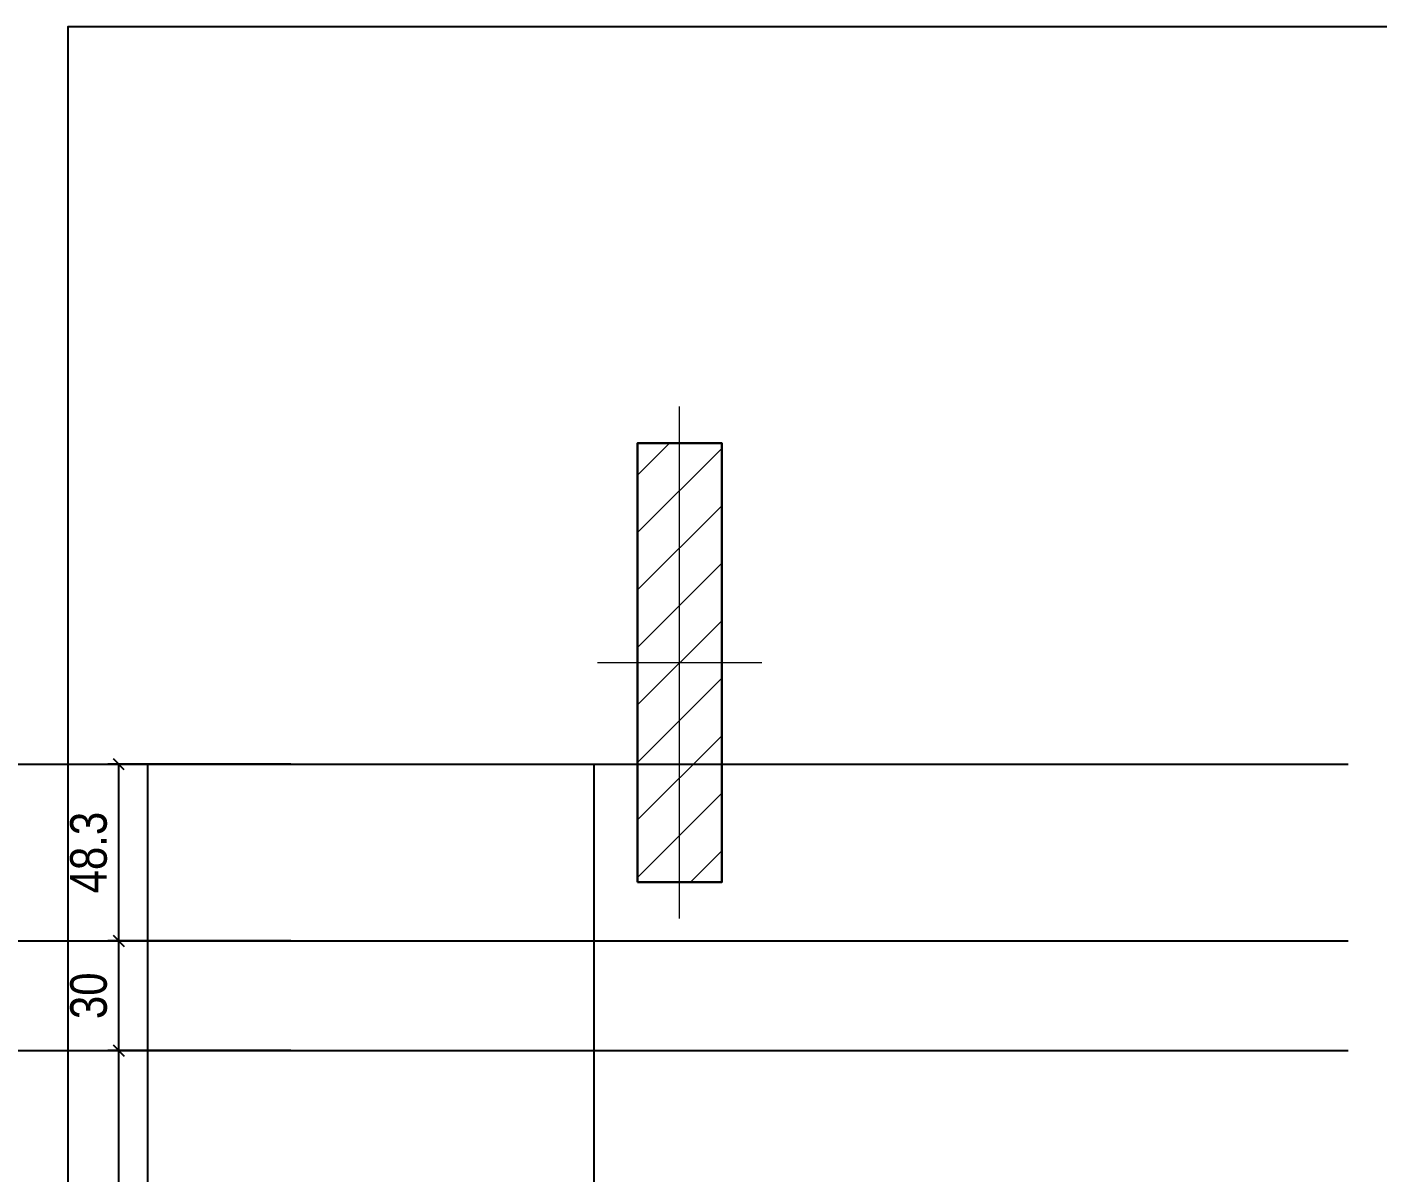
# Model space of a CAD drawing. Extents: x -40810 to 33675, y -2018 to 21213.
# Drawn here: x -18740.5 to -18371.5, y 9060.8 to 9373.8 of the extents above; entities that cross this region are included whole.
import ezdxf

# ---------------------------------------------------------------- set-up
doc = ezdxf.new("R2010")
doc.units = 0
doc.layers.get('0').update_dxf_attribs({"color": 1, "lineweight": 9})
for name, color, linetype in [('1', 5, 'Continuous'), ('3', 2, 'Continuous'), ('COTA', 241, 'Continuous'), ('Nível', 160, 'Continuous')]:
    doc.layers.add(name, color=color, linetype=linetype)
doc.layers.add('CONCRETO', color=251, linetype='Continuous', lineweight=25)
doc.layers.add('PILAR_EIXOS', color=1, linetype='Continuous', lineweight=0)
doc.styles.add('COTA TECNICA', font='techl___.ttf', dxfattribs={"height": 10})
doc.dimstyles.new('PAINEL-NOVA', dxfattribs={"dimtxt": 10, "dimasz": 3, "dimexe": 3, "dimexo": 3, "dimgap": 3, "dimtad": 1, "dimdec": 1, "dimzin": 12, "dimdsep": 46, "dimtxsty": 'COTA TECNICA', "dimblk1": 'OBLIQUE', "dimblk2": 'OBLIQUE', "dimsah": 1, "dimcen": 0.9, "dimclrd": 4, "dimclre": 4, "dimclrt": 240, "dimadec": 1, "dimazin": 3, "dimtfac": 1, "dimtdec": 1, "dimtix": 1, "dimtmove": 0, "dimatfit": 3, "dimfxl": 1, "dimtolj": 1, "dimtzin": 12, "dimarcsym": 0})

# ---------------------------------------------------------------- blocks, each defined once
blk = doc.blocks.new('Eixos do pilar')
at = {"layer": 'PILAR_EIXOS'}
for p, q in [((0, -0.5), (0, 0.5)), ((-0.5, 0), (0.5, 0))]:
    blk.add_line(p, q, dxfattribs=at)
blk = doc.blocks.new('_Oblique')
at = {"color": 0, "linetype": 'ByBlock', "lineweight": -2}
blk.add_line((-0.5, -0.5), (0.5, 0.5), dxfattribs=at)
blk = doc.blocks.new('*D3311')
at = {"layer": 'COTA', "color": 4, "linetype": 'Continuous', "lineweight": -2, "ltscale": 30, "transparency": 16777216}
for p, q in [((-18668.37, 9093.95), (-18718.37, 9093.95)), ((-18715.37, 8971.95), (-18715.37, 9093.95)), ((-18668.37, 8971.95), (-18718.37, 8971.95))]:
    blk.add_line(p, q, dxfattribs=at)
at = {"layer": 'Defpoints', "color": 0, "linetype": 'Continuous', "ltscale": 30, "transparency": 16777216}
for p in [(-18715.37, 9093.95), (-18665.37, 9093.95), (-18665.37, 8971.95)]:
    blk.add_point(p, dxfattribs=at)
at = {"layer": 'COTA', "color": 4, "linetype": 'Continuous', "lineweight": -2, "ltscale": 30, "transparency": 16777216, "xscale": 3, "yscale": 3, "zscale": 3}
for p, rotation in [((-18715.37, 9093.95), 90), ((-18715.37, 8971.95), 270)]:
    blk.add_blockref('_Oblique', p, dxfattribs=dict(at, rotation=rotation))
at = {"layer": 'COTA', "color": 240, "linetype": 'Continuous', "ltscale": 30, "transparency": 16777216, "insert": (-18723.43, 9032.95), "char_height": 10, "attachment_point": 5, "rotation": 90, "style": 'COTA TECNICA'}
blk.add_mtext('\\A1;122', dxfattribs=at)
blk = doc.blocks.new('*D3312')
at = {"layer": 'COTA', "color": 4, "linetype": 'Continuous', "lineweight": -2, "ltscale": 30, "transparency": 16777216}
for p, q in [((-18668.37, 9123.95), (-18718.37, 9123.95)), ((-18715.37, 9093.95), (-18715.37, 9123.95)), ((-18668.37, 9093.95), (-18718.37, 9093.95))]:
    blk.add_line(p, q, dxfattribs=at)
at = {"layer": 'Defpoints', "color": 0, "linetype": 'Continuous', "ltscale": 30, "transparency": 16777216}
for p in [(-18715.37, 9123.95), (-18665.37, 9123.95), (-18665.37, 9093.95)]:
    blk.add_point(p, dxfattribs=at)
at = {"layer": 'COTA', "color": 4, "linetype": 'Continuous', "lineweight": -2, "ltscale": 30, "transparency": 16777216, "xscale": 3, "yscale": 3, "zscale": 3}
for p, rotation in [((-18715.37, 9123.95), 90), ((-18715.37, 9093.95), 270)]:
    blk.add_blockref('_Oblique', p, dxfattribs=dict(at, rotation=rotation))
at = {"layer": 'COTA', "color": 240, "linetype": 'Continuous', "ltscale": 30, "transparency": 16777216, "insert": (-18723.59, 9108.95), "char_height": 10, "attachment_point": 5, "rotation": 90, "style": 'COTA TECNICA'}
blk.add_mtext('\\A1;30', dxfattribs=at)
blk = doc.blocks.new('*D3313')
at = {"layer": 'COTA', "color": 4, "linetype": 'Continuous', "lineweight": -2, "ltscale": 30, "transparency": 16777216}
for p, q in [((-18668.37, 9172.25), (-18718.37, 9172.25)), ((-18715.37, 9123.95), (-18715.37, 9172.25)), ((-18668.37, 9123.95), (-18718.37, 9123.95))]:
    blk.add_line(p, q, dxfattribs=at)
at = {"layer": 'Defpoints', "color": 0, "linetype": 'Continuous', "ltscale": 30, "transparency": 16777216}
for p in [(-18715.37, 9172.25), (-18665.37, 9172.25), (-18665.37, 9123.95)]:
    blk.add_point(p, dxfattribs=at)
at = {"layer": 'COTA', "color": 4, "linetype": 'Continuous', "lineweight": -2, "ltscale": 30, "transparency": 16777216, "xscale": 3, "yscale": 3, "zscale": 3}
for p, rotation in [((-18715.37, 9172.25), 90), ((-18715.37, 9123.95), 270)]:
    blk.add_blockref('_Oblique', p, dxfattribs=dict(at, rotation=rotation))
at = {"layer": 'COTA', "color": 240, "linetype": 'Continuous', "ltscale": 30, "transparency": 16777216, "insert": (-18723.61, 9148.1), "char_height": 10, "attachment_point": 5, "rotation": 90, "style": 'COTA TECNICA'}
blk.add_mtext('\\A1;48.3', dxfattribs=at)
blk = doc.blocks.new('*D3338')
at = {"layer": 'COTA', "color": 4, "linetype": 'Continuous', "lineweight": -2, "ltscale": 30, "transparency": 16777216}
for p, q in [((-18668.37, 9093.95), (-18718.37, 9093.95)), ((-18715.37, 8971.95), (-18715.37, 9093.95)), ((-18668.37, 8971.95), (-18718.37, 8971.95))]:
    blk.add_line(p, q, dxfattribs=at)
at = {"layer": 'Defpoints', "color": 0, "linetype": 'Continuous', "ltscale": 30, "transparency": 16777216}
for p in [(-18715.37, 9093.95), (-18665.37, 9093.95), (-18665.37, 8971.95)]:
    blk.add_point(p, dxfattribs=at)
at = {"layer": 'COTA', "color": 4, "linetype": 'Continuous', "lineweight": -2, "ltscale": 30, "transparency": 16777216, "xscale": 3, "yscale": 3, "zscale": 3}
for p, rotation in [((-18715.37, 9093.95), 90), ((-18715.37, 8971.95), 270)]:
    blk.add_blockref('_Oblique', p, dxfattribs=dict(at, rotation=rotation))
at = {"layer": 'COTA', "color": 240, "linetype": 'Continuous', "ltscale": 30, "transparency": 16777216, "insert": (-18723.43, 9032.95), "char_height": 10, "attachment_point": 5, "rotation": 90, "style": 'COTA TECNICA'}
blk.add_mtext('\\A1;122', dxfattribs=at)
blk = doc.blocks.new('*D3339')
at = {"layer": 'COTA', "color": 4, "linetype": 'Continuous', "lineweight": -2, "ltscale": 30, "transparency": 16777216}
for p, q in [((-18668.37, 9123.95), (-18718.37, 9123.95)), ((-18715.37, 9093.95), (-18715.37, 9123.95)), ((-18668.37, 9093.95), (-18718.37, 9093.95))]:
    blk.add_line(p, q, dxfattribs=at)
at = {"layer": 'Defpoints', "color": 0, "linetype": 'Continuous', "ltscale": 30, "transparency": 16777216}
for p in [(-18715.37, 9123.95), (-18665.37, 9123.95), (-18665.37, 9093.95)]:
    blk.add_point(p, dxfattribs=at)
at = {"layer": 'COTA', "color": 4, "linetype": 'Continuous', "lineweight": -2, "ltscale": 30, "transparency": 16777216, "xscale": 3, "yscale": 3, "zscale": 3}
for p, rotation in [((-18715.37, 9123.95), 90), ((-18715.37, 9093.95), 270)]:
    blk.add_blockref('_Oblique', p, dxfattribs=dict(at, rotation=rotation))
at = {"layer": 'COTA', "color": 240, "linetype": 'Continuous', "ltscale": 30, "transparency": 16777216, "insert": (-18723.59, 9108.95), "char_height": 10, "attachment_point": 5, "rotation": 90, "style": 'COTA TECNICA'}
blk.add_mtext('\\A1;30', dxfattribs=at)
blk = doc.blocks.new('*D3340')
at = {"layer": 'COTA', "color": 4, "linetype": 'Continuous', "lineweight": -2, "ltscale": 30, "transparency": 16777216}
for p, q in [((-18668.37, 9172.25), (-18718.37, 9172.25)), ((-18715.37, 9123.95), (-18715.37, 9172.25)), ((-18668.37, 9123.95), (-18718.37, 9123.95))]:
    blk.add_line(p, q, dxfattribs=at)
at = {"layer": 'Defpoints', "color": 0, "linetype": 'Continuous', "ltscale": 30, "transparency": 16777216}
for p in [(-18715.37, 9172.25), (-18665.37, 9172.25), (-18665.37, 9123.95)]:
    blk.add_point(p, dxfattribs=at)
at = {"layer": 'COTA', "color": 4, "linetype": 'Continuous', "lineweight": -2, "ltscale": 30, "transparency": 16777216, "xscale": 3, "yscale": 3, "zscale": 3}
for p, rotation in [((-18715.37, 9172.25), 90), ((-18715.37, 9123.95), 270)]:
    blk.add_blockref('_Oblique', p, dxfattribs=dict(at, rotation=rotation))
at = {"layer": 'COTA', "color": 240, "linetype": 'Continuous', "ltscale": 30, "transparency": 16777216, "insert": (-18723.61, 9148.1), "char_height": 10, "attachment_point": 5, "rotation": 90, "style": 'COTA TECNICA'}
blk.add_mtext('\\A1;48.3', dxfattribs=at)
blk = doc.blocks.new('*D3365')
at = {"layer": 'COTA', "color": 4, "linetype": 'Continuous', "lineweight": -2, "ltscale": 30, "transparency": 16777216}
for p, q in [((-18668.37, 9093.95), (-18718.37, 9093.95)), ((-18715.37, 8971.95), (-18715.37, 9093.95)), ((-18668.37, 8971.95), (-18718.37, 8971.95))]:
    blk.add_line(p, q, dxfattribs=at)
at = {"layer": 'Defpoints', "color": 0, "linetype": 'Continuous', "ltscale": 30, "transparency": 16777216}
for p in [(-18715.37, 9093.95), (-18665.37, 9093.95), (-18665.37, 8971.95)]:
    blk.add_point(p, dxfattribs=at)
at = {"layer": 'COTA', "color": 4, "linetype": 'Continuous', "lineweight": -2, "ltscale": 30, "transparency": 16777216, "xscale": 3, "yscale": 3, "zscale": 3}
for p, rotation in [((-18715.37, 9093.95), 90), ((-18715.37, 8971.95), 270)]:
    blk.add_blockref('_Oblique', p, dxfattribs=dict(at, rotation=rotation))
at = {"layer": 'COTA', "color": 240, "linetype": 'Continuous', "ltscale": 30, "transparency": 16777216, "insert": (-18723.43, 9032.95), "char_height": 10, "attachment_point": 5, "rotation": 90, "style": 'COTA TECNICA'}
blk.add_mtext('\\A1;122', dxfattribs=at)
blk = doc.blocks.new('*D3366')
at = {"layer": 'COTA', "color": 4, "linetype": 'Continuous', "lineweight": -2, "ltscale": 30, "transparency": 16777216}
for p, q in [((-18668.37, 9123.95), (-18718.37, 9123.95)), ((-18715.37, 9093.95), (-18715.37, 9123.95)), ((-18668.37, 9093.95), (-18718.37, 9093.95))]:
    blk.add_line(p, q, dxfattribs=at)
at = {"layer": 'Defpoints', "color": 0, "linetype": 'Continuous', "ltscale": 30, "transparency": 16777216}
for p in [(-18715.37, 9123.95), (-18665.37, 9123.95), (-18665.37, 9093.95)]:
    blk.add_point(p, dxfattribs=at)
at = {"layer": 'COTA', "color": 4, "linetype": 'Continuous', "lineweight": -2, "ltscale": 30, "transparency": 16777216, "xscale": 3, "yscale": 3, "zscale": 3}
for p, rotation in [((-18715.37, 9123.95), 90), ((-18715.37, 9093.95), 270)]:
    blk.add_blockref('_Oblique', p, dxfattribs=dict(at, rotation=rotation))
at = {"layer": 'COTA', "color": 240, "linetype": 'Continuous', "ltscale": 30, "transparency": 16777216, "insert": (-18723.59, 9108.95), "char_height": 10, "attachment_point": 5, "rotation": 90, "style": 'COTA TECNICA'}
blk.add_mtext('\\A1;30', dxfattribs=at)
blk = doc.blocks.new('*D3367')
at = {"layer": 'COTA', "color": 4, "linetype": 'Continuous', "lineweight": -2, "ltscale": 30, "transparency": 16777216}
for p, q in [((-18668.37, 9172.25), (-18718.37, 9172.25)), ((-18715.37, 9123.95), (-18715.37, 9172.25)), ((-18668.37, 9123.95), (-18718.37, 9123.95))]:
    blk.add_line(p, q, dxfattribs=at)
at = {"layer": 'Defpoints', "color": 0, "linetype": 'Continuous', "ltscale": 30, "transparency": 16777216}
for p in [(-18715.37, 9172.25), (-18665.37, 9172.25), (-18665.37, 9123.95)]:
    blk.add_point(p, dxfattribs=at)
at = {"layer": 'COTA', "color": 4, "linetype": 'Continuous', "lineweight": -2, "ltscale": 30, "transparency": 16777216, "xscale": 3, "yscale": 3, "zscale": 3}
for p, rotation in [((-18715.37, 9172.25), 90), ((-18715.37, 9123.95), 270)]:
    blk.add_blockref('_Oblique', p, dxfattribs=dict(at, rotation=rotation))
at = {"layer": 'COTA', "color": 240, "linetype": 'Continuous', "ltscale": 30, "transparency": 16777216, "insert": (-18723.61, 9148.1), "char_height": 10, "attachment_point": 5, "rotation": 90, "style": 'COTA TECNICA'}
blk.add_mtext('\\A1;48.3', dxfattribs=at)
blk = doc.blocks.new('*D3392')
at = {"layer": 'COTA', "color": 4, "linetype": 'Continuous', "lineweight": -2, "ltscale": 30, "transparency": 16777216}
for p, q in [((-18668.37, 9093.95), (-18718.37, 9093.95)), ((-18715.37, 8971.95), (-18715.37, 9093.95)), ((-18668.37, 8971.95), (-18718.37, 8971.95))]:
    blk.add_line(p, q, dxfattribs=at)
at = {"layer": 'Defpoints', "color": 0, "linetype": 'Continuous', "ltscale": 30, "transparency": 16777216}
for p in [(-18715.37, 9093.95), (-18665.37, 9093.95), (-18665.37, 8971.95)]:
    blk.add_point(p, dxfattribs=at)
at = {"layer": 'COTA', "color": 4, "linetype": 'Continuous', "lineweight": -2, "ltscale": 30, "transparency": 16777216, "xscale": 3, "yscale": 3, "zscale": 3}
for p, rotation in [((-18715.37, 9093.95), 90), ((-18715.37, 8971.95), 270)]:
    blk.add_blockref('_Oblique', p, dxfattribs=dict(at, rotation=rotation))
at = {"layer": 'COTA', "color": 240, "linetype": 'Continuous', "ltscale": 30, "transparency": 16777216, "insert": (-18723.43, 9032.95), "char_height": 10, "attachment_point": 5, "rotation": 90, "style": 'COTA TECNICA'}
blk.add_mtext('\\A1;122', dxfattribs=at)
blk = doc.blocks.new('*D3393')
at = {"layer": 'COTA', "color": 4, "linetype": 'Continuous', "lineweight": -2, "ltscale": 30, "transparency": 16777216}
for p, q in [((-18668.37, 9123.95), (-18718.37, 9123.95)), ((-18715.37, 9093.95), (-18715.37, 9123.95)), ((-18668.37, 9093.95), (-18718.37, 9093.95))]:
    blk.add_line(p, q, dxfattribs=at)
at = {"layer": 'Defpoints', "color": 0, "linetype": 'Continuous', "ltscale": 30, "transparency": 16777216}
for p in [(-18715.37, 9123.95), (-18665.37, 9123.95), (-18665.37, 9093.95)]:
    blk.add_point(p, dxfattribs=at)
at = {"layer": 'COTA', "color": 4, "linetype": 'Continuous', "lineweight": -2, "ltscale": 30, "transparency": 16777216, "xscale": 3, "yscale": 3, "zscale": 3}
for p, rotation in [((-18715.37, 9123.95), 90), ((-18715.37, 9093.95), 270)]:
    blk.add_blockref('_Oblique', p, dxfattribs=dict(at, rotation=rotation))
at = {"layer": 'COTA', "color": 240, "linetype": 'Continuous', "ltscale": 30, "transparency": 16777216, "insert": (-18723.59, 9108.95), "char_height": 10, "attachment_point": 5, "rotation": 90, "style": 'COTA TECNICA'}
blk.add_mtext('\\A1;30', dxfattribs=at)
blk = doc.blocks.new('*D3394')
at = {"layer": 'COTA', "color": 4, "linetype": 'Continuous', "lineweight": -2, "ltscale": 30, "transparency": 16777216}
for p, q in [((-18668.37, 9172.25), (-18718.37, 9172.25)), ((-18715.37, 9123.95), (-18715.37, 9172.25)), ((-18668.37, 9123.95), (-18718.37, 9123.95))]:
    blk.add_line(p, q, dxfattribs=at)
at = {"layer": 'Defpoints', "color": 0, "linetype": 'Continuous', "ltscale": 30, "transparency": 16777216}
for p in [(-18715.37, 9172.25), (-18665.37, 9172.25), (-18665.37, 9123.95)]:
    blk.add_point(p, dxfattribs=at)
at = {"layer": 'COTA', "color": 4, "linetype": 'Continuous', "lineweight": -2, "ltscale": 30, "transparency": 16777216, "xscale": 3, "yscale": 3, "zscale": 3}
for p, rotation in [((-18715.37, 9172.25), 90), ((-18715.37, 9123.95), 270)]:
    blk.add_blockref('_Oblique', p, dxfattribs=dict(at, rotation=rotation))
at = {"layer": 'COTA', "color": 240, "linetype": 'Continuous', "ltscale": 30, "transparency": 16777216, "insert": (-18723.61, 9148.1), "char_height": 10, "attachment_point": 5, "rotation": 90, "style": 'COTA TECNICA'}
blk.add_mtext('\\A1;48.3', dxfattribs=at)
blk = doc.blocks.new('*D3419')
at = {"layer": 'COTA', "color": 4, "linetype": 'Continuous', "lineweight": -2, "ltscale": 30, "transparency": 16777216}
for p, q in [((-18668.37, 9093.95), (-18718.37, 9093.95)), ((-18715.37, 8971.95), (-18715.37, 9093.95)), ((-18668.37, 8971.95), (-18718.37, 8971.95))]:
    blk.add_line(p, q, dxfattribs=at)
at = {"layer": 'Defpoints', "color": 0, "linetype": 'Continuous', "ltscale": 30, "transparency": 16777216}
for p in [(-18715.37, 9093.95), (-18665.37, 9093.95), (-18665.37, 8971.95)]:
    blk.add_point(p, dxfattribs=at)
at = {"layer": 'COTA', "color": 4, "linetype": 'Continuous', "lineweight": -2, "ltscale": 30, "transparency": 16777216, "xscale": 3, "yscale": 3, "zscale": 3}
for p, rotation in [((-18715.37, 9093.95), 90), ((-18715.37, 8971.95), 270)]:
    blk.add_blockref('_Oblique', p, dxfattribs=dict(at, rotation=rotation))
at = {"layer": 'COTA', "color": 240, "linetype": 'Continuous', "ltscale": 30, "transparency": 16777216, "insert": (-18723.43, 9032.95), "char_height": 10, "attachment_point": 5, "rotation": 90, "style": 'COTA TECNICA'}
blk.add_mtext('\\A1;122', dxfattribs=at)
blk = doc.blocks.new('*D3420')
at = {"layer": 'COTA', "color": 4, "linetype": 'Continuous', "lineweight": -2, "ltscale": 30, "transparency": 16777216}
for p, q in [((-18668.37, 9123.95), (-18718.37, 9123.95)), ((-18715.37, 9093.95), (-18715.37, 9123.95)), ((-18668.37, 9093.95), (-18718.37, 9093.95))]:
    blk.add_line(p, q, dxfattribs=at)
at = {"layer": 'Defpoints', "color": 0, "linetype": 'Continuous', "ltscale": 30, "transparency": 16777216}
for p in [(-18715.37, 9123.95), (-18665.37, 9123.95), (-18665.37, 9093.95)]:
    blk.add_point(p, dxfattribs=at)
at = {"layer": 'COTA', "color": 4, "linetype": 'Continuous', "lineweight": -2, "ltscale": 30, "transparency": 16777216, "xscale": 3, "yscale": 3, "zscale": 3}
for p, rotation in [((-18715.37, 9123.95), 90), ((-18715.37, 9093.95), 270)]:
    blk.add_blockref('_Oblique', p, dxfattribs=dict(at, rotation=rotation))
at = {"layer": 'COTA', "color": 240, "linetype": 'Continuous', "ltscale": 30, "transparency": 16777216, "insert": (-18723.59, 9108.95), "char_height": 10, "attachment_point": 5, "rotation": 90, "style": 'COTA TECNICA'}
blk.add_mtext('\\A1;30', dxfattribs=at)
blk = doc.blocks.new('*D3421')
at = {"layer": 'COTA', "color": 4, "linetype": 'Continuous', "lineweight": -2, "ltscale": 30, "transparency": 16777216}
for p, q in [((-18668.37, 9172.25), (-18718.37, 9172.25)), ((-18715.37, 9123.95), (-18715.37, 9172.25)), ((-18668.37, 9123.95), (-18718.37, 9123.95))]:
    blk.add_line(p, q, dxfattribs=at)
at = {"layer": 'Defpoints', "color": 0, "linetype": 'Continuous', "ltscale": 30, "transparency": 16777216}
for p in [(-18715.37, 9172.25), (-18665.37, 9172.25), (-18665.37, 9123.95)]:
    blk.add_point(p, dxfattribs=at)
at = {"layer": 'COTA', "color": 4, "linetype": 'Continuous', "lineweight": -2, "ltscale": 30, "transparency": 16777216, "xscale": 3, "yscale": 3, "zscale": 3}
for p, rotation in [((-18715.37, 9172.25), 90), ((-18715.37, 9123.95), 270)]:
    blk.add_blockref('_Oblique', p, dxfattribs=dict(at, rotation=rotation))
at = {"layer": 'COTA', "color": 240, "linetype": 'Continuous', "ltscale": 30, "transparency": 16777216, "insert": (-18723.61, 9148.1), "char_height": 10, "attachment_point": 5, "rotation": 90, "style": 'COTA TECNICA'}
blk.add_mtext('\\A1;48.3', dxfattribs=at)
blk = doc.blocks.new('*D3446')
at = {"layer": 'COTA', "color": 4, "linetype": 'Continuous', "lineweight": -2, "ltscale": 30, "transparency": 16777216}
for p, q in [((-18668.37, 9093.95), (-18718.37, 9093.95)), ((-18715.37, 8971.95), (-18715.37, 9093.95)), ((-18668.37, 8971.95), (-18718.37, 8971.95))]:
    blk.add_line(p, q, dxfattribs=at)
at = {"layer": 'Defpoints', "color": 0, "linetype": 'Continuous', "ltscale": 30, "transparency": 16777216}
for p in [(-18715.37, 9093.95), (-18665.37, 9093.95), (-18665.37, 8971.95)]:
    blk.add_point(p, dxfattribs=at)
at = {"layer": 'COTA', "color": 4, "linetype": 'Continuous', "lineweight": -2, "ltscale": 30, "transparency": 16777216, "xscale": 3, "yscale": 3, "zscale": 3}
for p, rotation in [((-18715.37, 9093.95), 90), ((-18715.37, 8971.95), 270)]:
    blk.add_blockref('_Oblique', p, dxfattribs=dict(at, rotation=rotation))
at = {"layer": 'COTA', "color": 240, "linetype": 'Continuous', "ltscale": 30, "transparency": 16777216, "insert": (-18723.43, 9032.95), "char_height": 10, "attachment_point": 5, "rotation": 90, "style": 'COTA TECNICA'}
blk.add_mtext('\\A1;122', dxfattribs=at)
blk = doc.blocks.new('*D3447')
at = {"layer": 'COTA', "color": 4, "linetype": 'Continuous', "lineweight": -2, "ltscale": 30, "transparency": 16777216}
for p, q in [((-18668.37, 9123.95), (-18718.37, 9123.95)), ((-18715.37, 9093.95), (-18715.37, 9123.95)), ((-18668.37, 9093.95), (-18718.37, 9093.95))]:
    blk.add_line(p, q, dxfattribs=at)
at = {"layer": 'Defpoints', "color": 0, "linetype": 'Continuous', "ltscale": 30, "transparency": 16777216}
for p in [(-18715.37, 9123.95), (-18665.37, 9123.95), (-18665.37, 9093.95)]:
    blk.add_point(p, dxfattribs=at)
at = {"layer": 'COTA', "color": 4, "linetype": 'Continuous', "lineweight": -2, "ltscale": 30, "transparency": 16777216, "xscale": 3, "yscale": 3, "zscale": 3}
for p, rotation in [((-18715.37, 9123.95), 90), ((-18715.37, 9093.95), 270)]:
    blk.add_blockref('_Oblique', p, dxfattribs=dict(at, rotation=rotation))
at = {"layer": 'COTA', "color": 240, "linetype": 'Continuous', "ltscale": 30, "transparency": 16777216, "insert": (-18723.59, 9108.95), "char_height": 10, "attachment_point": 5, "rotation": 90, "style": 'COTA TECNICA'}
blk.add_mtext('\\A1;30', dxfattribs=at)
blk = doc.blocks.new('*D3448')
at = {"layer": 'COTA', "color": 4, "linetype": 'Continuous', "lineweight": -2, "ltscale": 30, "transparency": 16777216}
for p, q in [((-18668.37, 9172.25), (-18718.37, 9172.25)), ((-18715.37, 9123.95), (-18715.37, 9172.25)), ((-18668.37, 9123.95), (-18718.37, 9123.95))]:
    blk.add_line(p, q, dxfattribs=at)
at = {"layer": 'Defpoints', "color": 0, "linetype": 'Continuous', "ltscale": 30, "transparency": 16777216}
for p in [(-18715.37, 9172.25), (-18665.37, 9172.25), (-18665.37, 9123.95)]:
    blk.add_point(p, dxfattribs=at)
at = {"layer": 'COTA', "color": 4, "linetype": 'Continuous', "lineweight": -2, "ltscale": 30, "transparency": 16777216, "xscale": 3, "yscale": 3, "zscale": 3}
for p, rotation in [((-18715.37, 9172.25), 90), ((-18715.37, 9123.95), 270)]:
    blk.add_blockref('_Oblique', p, dxfattribs=dict(at, rotation=rotation))
at = {"layer": 'COTA', "color": 240, "linetype": 'Continuous', "ltscale": 30, "transparency": 16777216, "insert": (-18723.61, 9148.1), "char_height": 10, "attachment_point": 5, "rotation": 90, "style": 'COTA TECNICA'}
blk.add_mtext('\\A1;48.3', dxfattribs=at)
blk = doc.blocks.new('*D3473')
at = {"layer": 'COTA', "color": 4, "linetype": 'Continuous', "lineweight": -2, "ltscale": 30, "transparency": 16777216}
for p, q in [((-18668.37, 9093.95), (-18718.37, 9093.95)), ((-18715.37, 8971.95), (-18715.37, 9093.95)), ((-18668.37, 8971.95), (-18718.37, 8971.95))]:
    blk.add_line(p, q, dxfattribs=at)
at = {"layer": 'Defpoints', "color": 0, "linetype": 'Continuous', "ltscale": 30, "transparency": 16777216}
for p in [(-18715.37, 9093.95), (-18665.37, 9093.95), (-18665.37, 8971.95)]:
    blk.add_point(p, dxfattribs=at)
at = {"layer": 'COTA', "color": 4, "linetype": 'Continuous', "lineweight": -2, "ltscale": 30, "transparency": 16777216, "xscale": 3, "yscale": 3, "zscale": 3}
for p, rotation in [((-18715.37, 9093.95), 90), ((-18715.37, 8971.95), 270)]:
    blk.add_blockref('_Oblique', p, dxfattribs=dict(at, rotation=rotation))
at = {"layer": 'COTA', "color": 240, "linetype": 'Continuous', "ltscale": 30, "transparency": 16777216, "insert": (-18723.43, 9032.95), "char_height": 10, "attachment_point": 5, "rotation": 90, "style": 'COTA TECNICA'}
blk.add_mtext('\\A1;122', dxfattribs=at)
blk = doc.blocks.new('*D3474')
at = {"layer": 'COTA', "color": 4, "linetype": 'Continuous', "lineweight": -2, "ltscale": 30, "transparency": 16777216}
for p, q in [((-18668.37, 9123.95), (-18718.37, 9123.95)), ((-18715.37, 9093.95), (-18715.37, 9123.95)), ((-18668.37, 9093.95), (-18718.37, 9093.95))]:
    blk.add_line(p, q, dxfattribs=at)
at = {"layer": 'Defpoints', "color": 0, "linetype": 'Continuous', "ltscale": 30, "transparency": 16777216}
for p in [(-18715.37, 9123.95), (-18665.37, 9123.95), (-18665.37, 9093.95)]:
    blk.add_point(p, dxfattribs=at)
at = {"layer": 'COTA', "color": 4, "linetype": 'Continuous', "lineweight": -2, "ltscale": 30, "transparency": 16777216, "xscale": 3, "yscale": 3, "zscale": 3}
for p, rotation in [((-18715.37, 9123.95), 90), ((-18715.37, 9093.95), 270)]:
    blk.add_blockref('_Oblique', p, dxfattribs=dict(at, rotation=rotation))
at = {"layer": 'COTA', "color": 240, "linetype": 'Continuous', "ltscale": 30, "transparency": 16777216, "insert": (-18723.59, 9108.95), "char_height": 10, "attachment_point": 5, "rotation": 90, "style": 'COTA TECNICA'}
blk.add_mtext('\\A1;30', dxfattribs=at)
blk = doc.blocks.new('*D3475')
at = {"layer": 'COTA', "color": 4, "linetype": 'Continuous', "lineweight": -2, "ltscale": 30, "transparency": 16777216}
for p, q in [((-18668.37, 9172.25), (-18718.37, 9172.25)), ((-18715.37, 9123.95), (-18715.37, 9172.25)), ((-18668.37, 9123.95), (-18718.37, 9123.95))]:
    blk.add_line(p, q, dxfattribs=at)
at = {"layer": 'Defpoints', "color": 0, "linetype": 'Continuous', "ltscale": 30, "transparency": 16777216}
for p in [(-18715.37, 9172.25), (-18665.37, 9172.25), (-18665.37, 9123.95)]:
    blk.add_point(p, dxfattribs=at)
at = {"layer": 'COTA', "color": 4, "linetype": 'Continuous', "lineweight": -2, "ltscale": 30, "transparency": 16777216, "xscale": 3, "yscale": 3, "zscale": 3}
for p, rotation in [((-18715.37, 9172.25), 90), ((-18715.37, 9123.95), 270)]:
    blk.add_blockref('_Oblique', p, dxfattribs=dict(at, rotation=rotation))
at = {"layer": 'COTA', "color": 240, "linetype": 'Continuous', "ltscale": 30, "transparency": 16777216, "insert": (-18723.61, 9148.1), "char_height": 10, "attachment_point": 5, "rotation": 90, "style": 'COTA TECNICA'}
blk.add_mtext('\\A1;48.3', dxfattribs=at)
blk = doc.blocks.new('*D3500')
at = {"layer": 'COTA', "color": 4, "linetype": 'Continuous', "lineweight": -2, "ltscale": 30, "transparency": 16777216}
for p, q in [((-18668.37, 9093.95), (-18718.37, 9093.95)), ((-18715.37, 8971.95), (-18715.37, 9093.95)), ((-18668.37, 8971.95), (-18718.37, 8971.95))]:
    blk.add_line(p, q, dxfattribs=at)
at = {"layer": 'Defpoints', "color": 0, "linetype": 'Continuous', "ltscale": 30, "transparency": 16777216}
for p in [(-18715.37, 9093.95), (-18665.37, 9093.95), (-18665.37, 8971.95)]:
    blk.add_point(p, dxfattribs=at)
at = {"layer": 'COTA', "color": 4, "linetype": 'Continuous', "lineweight": -2, "ltscale": 30, "transparency": 16777216, "xscale": 3, "yscale": 3, "zscale": 3}
for p, rotation in [((-18715.37, 9093.95), 90), ((-18715.37, 8971.95), 270)]:
    blk.add_blockref('_Oblique', p, dxfattribs=dict(at, rotation=rotation))
at = {"layer": 'COTA', "color": 240, "linetype": 'Continuous', "ltscale": 30, "transparency": 16777216, "insert": (-18723.43, 9032.95), "char_height": 10, "attachment_point": 5, "rotation": 90, "style": 'COTA TECNICA'}
blk.add_mtext('\\A1;122', dxfattribs=at)
blk = doc.blocks.new('*D3501')
at = {"layer": 'COTA', "color": 4, "linetype": 'Continuous', "lineweight": -2, "ltscale": 30, "transparency": 16777216}
for p, q in [((-18668.37, 9123.95), (-18718.37, 9123.95)), ((-18715.37, 9093.95), (-18715.37, 9123.95)), ((-18668.37, 9093.95), (-18718.37, 9093.95))]:
    blk.add_line(p, q, dxfattribs=at)
at = {"layer": 'Defpoints', "color": 0, "linetype": 'Continuous', "ltscale": 30, "transparency": 16777216}
for p in [(-18715.37, 9123.95), (-18665.37, 9123.95), (-18665.37, 9093.95)]:
    blk.add_point(p, dxfattribs=at)
at = {"layer": 'COTA', "color": 4, "linetype": 'Continuous', "lineweight": -2, "ltscale": 30, "transparency": 16777216, "xscale": 3, "yscale": 3, "zscale": 3}
for p, rotation in [((-18715.37, 9123.95), 90), ((-18715.37, 9093.95), 270)]:
    blk.add_blockref('_Oblique', p, dxfattribs=dict(at, rotation=rotation))
at = {"layer": 'COTA', "color": 240, "linetype": 'Continuous', "ltscale": 30, "transparency": 16777216, "insert": (-18723.59, 9108.95), "char_height": 10, "attachment_point": 5, "rotation": 90, "style": 'COTA TECNICA'}
blk.add_mtext('\\A1;30', dxfattribs=at)
blk = doc.blocks.new('*D3502')
at = {"layer": 'COTA', "color": 4, "linetype": 'Continuous', "lineweight": -2, "ltscale": 30, "transparency": 16777216}
for p, q in [((-18668.37, 9172.25), (-18718.37, 9172.25)), ((-18715.37, 9123.95), (-18715.37, 9172.25)), ((-18668.37, 9123.95), (-18718.37, 9123.95))]:
    blk.add_line(p, q, dxfattribs=at)
at = {"layer": 'Defpoints', "color": 0, "linetype": 'Continuous', "ltscale": 30, "transparency": 16777216}
for p in [(-18715.37, 9172.25), (-18665.37, 9172.25), (-18665.37, 9123.95)]:
    blk.add_point(p, dxfattribs=at)
at = {"layer": 'COTA', "color": 4, "linetype": 'Continuous', "lineweight": -2, "ltscale": 30, "transparency": 16777216, "xscale": 3, "yscale": 3, "zscale": 3}
for p, rotation in [((-18715.37, 9172.25), 90), ((-18715.37, 9123.95), 270)]:
    blk.add_blockref('_Oblique', p, dxfattribs=dict(at, rotation=rotation))
at = {"layer": 'COTA', "color": 240, "linetype": 'Continuous', "ltscale": 30, "transparency": 16777216, "insert": (-18723.61, 9148.1), "char_height": 10, "attachment_point": 5, "rotation": 90, "style": 'COTA TECNICA'}
blk.add_mtext('\\A1;48.3', dxfattribs=at)

msp = doc.modelspace()

# ---------------------------------------------------------------- hatches: boundary and pattern name
at = {"linetype": 'ByBlock'}
h = msp.add_hatch(dxfattribs=at)
h.set_pattern_fill('ANSI31', color=4, scale=3.5)
h.set_pattern_definition([(45, (33903.912, 13435.237), (-7.857724, 7.857724), [])])
h.paths.add_polyline_path([(-18573.575, 9140.05), (-18550.575, 9140.05), (-18550.575, 9260.05), (-18573.575, 9260.05)])

# ---------------------------------------------------------------- linework, layer by layer
at = {"linetype": 'Continuous', "ltscale": 30}
for points in [[(-18157.175, 9373.8), (-18729.325, 9373.8), (-18729.325, 8961.55), (-18157.175, 8961.55)], [(-18550.575, 9140.05), (-18573.575, 9140.05), (-18573.575, 9260.05), (-18550.575, 9260.05)]]:
    msp.add_lwpolyline(points, close=True, dxfattribs=at)
at = {"layer": '1'}
msp.add_lwpolyline([(-18729.325, 8961.55), (-18157.175, 8961.55), (-18157.175, 9373.8), (-18729.325, 9373.8), (-18729.325, 8961.55)], dxfattribs=at)
at = {"layer": '3'}
msp.add_lwpolyline([(-18573.575, 9140.05), (-18550.575, 9140.05), (-18550.575, 9260.05), (-18573.575, 9260.05), (-18573.575, 9140.05)], dxfattribs=at)
at = {"layer": 'CONCRETO', "linetype": 'Continuous', "ltscale": 30}
for points in [[(-18951.471, 9172.255), (-18379.371, 9172.255)], [(-18951.471, 9172.255), (-18379.371, 9172.255)], [(-18951.471, 9172.255), (-18379.371, 9172.255)], [(-18951.471, 9172.255), (-18379.371, 9172.255)], [(-18951.471, 9172.255), (-18379.371, 9172.255)], [(-18951.471, 9172.255), (-18379.371, 9172.255)], [(-18951.471, 9172.255), (-18379.371, 9172.255)], [(-18951.471, 9172.255), (-18379.371, 9172.255)], [(-18707.471, 8759.955), (-18707.471, 9172.255)], [(-18707.471, 8759.955), (-18707.471, 9172.255)], [(-18707.471, 8759.955), (-18707.471, 9172.255)], [(-18707.471, 8759.955), (-18707.471, 9172.255)], [(-18707.471, 8759.955), (-18707.471, 9172.255)], [(-18707.471, 8759.955), (-18707.471, 9172.255)], [(-18707.471, 8759.955), (-18707.471, 9172.255)], [(-18707.471, 8759.955), (-18707.471, 9172.255)], [(-18585.471, 8759.955), (-18585.471, 9172.255)], [(-18585.471, 8759.955), (-18585.471, 9172.255)], [(-18585.471, 8759.955), (-18585.471, 9172.255)], [(-18585.471, 8759.955), (-18585.471, 9172.255)], [(-18585.471, 8759.955), (-18585.471, 9172.255)], [(-18585.471, 8759.955), (-18585.471, 9172.255)], [(-18585.471, 8759.955), (-18585.471, 9172.255)], [(-18585.471, 8759.955), (-18585.471, 9172.255)], [(-18951.471, 9123.955), (-18379.371, 9123.955)], [(-18951.471, 9123.955), (-18379.371, 9123.955)], [(-18951.471, 9123.955), (-18379.371, 9123.955)], [(-18951.471, 9123.955), (-18379.371, 9123.955)], [(-18951.471, 9123.955), (-18379.371, 9123.955)], [(-18951.471, 9123.955), (-18379.371, 9123.955)], [(-18951.471, 9123.955), (-18379.371, 9123.955)], [(-18951.471, 9123.955), (-18379.371, 9123.955)], [(-18951.471, 9093.955), (-18379.371, 9093.955)], [(-18951.471, 9093.955), (-18379.371, 9093.955)], [(-18951.471, 9093.955), (-18379.371, 9093.955)], [(-18951.471, 9093.955), (-18379.371, 9093.955)], [(-18951.471, 9093.955), (-18379.371, 9093.955)], [(-18951.471, 9093.955), (-18379.371, 9093.955)], [(-18951.471, 9093.955), (-18379.371, 9093.955)], [(-18951.471, 9093.955), (-18379.371, 9093.955)]]:
    msp.add_lwpolyline(points, dxfattribs=at)
at = {"layer": 'Nível', "linetype": 'Continuous', "ltscale": 30}
for points in [[(-18157.175, 9373.8), (-18729.325, 9373.8), (-18729.325, 8961.55), (-18157.175, 8961.55)], [(-18573.575, 9140.05), (-18573.575, 9260.05), (-18550.575, 9260.05), (-18550.575, 9140.05)]]:
    msp.add_lwpolyline(points, close=True, dxfattribs=at)

# ---------------------------------------------------------------- block references
at = {"layer": 'PILAR_EIXOS', "xscale": 45, "yscale": 140, "zscale": 100}
msp.add_blockref('Eixos do pilar', (-18562.075, 9200.05), dxfattribs=at)

# ---------------------------------------------------------------- dimensions: what is measured, and where the dimension line sits
at = {"layer": 'COTA', "linetype": 'Continuous', "ltscale": 30}
for base, p1, p2, picture, middle in [((-18715.371, 9172.255), (-18665.371, 9123.955), (-18665.371, 9172.255), '*D3313', (-18723.612, 9148.105)), ((-18715.371, 9172.255), (-18665.371, 9123.955), (-18665.371, 9172.255), '*D3340', (-18723.612, 9148.105)), ((-18715.371, 9172.255), (-18665.371, 9123.955), (-18665.371, 9172.255), '*D3367', (-18723.612, 9148.105)), ((-18715.371, 9172.255), (-18665.371, 9123.955), (-18665.371, 9172.255), '*D3394', (-18723.612, 9148.105)), ((-18715.371, 9172.255), (-18665.371, 9123.955), (-18665.371, 9172.255), '*D3421', (-18723.612, 9148.105)), ((-18715.371, 9172.255), (-18665.371, 9123.955), (-18665.371, 9172.255), '*D3448', (-18723.612, 9148.105)), ((-18715.371, 9172.255), (-18665.371, 9123.955), (-18665.371, 9172.255), '*D3475', (-18723.612, 9148.105)), ((-18715.371, 9172.255), (-18665.371, 9123.955), (-18665.371, 9172.255), '*D3502', (-18723.612, 9148.105)), ((-18715.371, 9123.955), (-18665.371, 9093.955), (-18665.371, 9123.955), '*D3312', (-18723.59, 9108.955)), ((-18715.371, 9123.955), (-18665.371, 9093.955), (-18665.371, 9123.955), '*D3339', (-18723.59, 9108.955)), ((-18715.371, 9123.955), (-18665.371, 9093.955), (-18665.371, 9123.955), '*D3366', (-18723.59, 9108.955)), ((-18715.371, 9123.955), (-18665.371, 9093.955), (-18665.371, 9123.955), '*D3393', (-18723.59, 9108.955)), ((-18715.371, 9123.955), (-18665.371, 9093.955), (-18665.371, 9123.955), '*D3420', (-18723.59, 9108.955)), ((-18715.371, 9123.955), (-18665.371, 9093.955), (-18665.371, 9123.955), '*D3447', (-18723.59, 9108.955)), ((-18715.371, 9123.955), (-18665.371, 9093.955), (-18665.371, 9123.955), '*D3474', (-18723.59, 9108.955)), ((-18715.371, 9123.955), (-18665.371, 9093.955), (-18665.371, 9123.955), '*D3501', (-18723.59, 9108.955)), ((-18715.371, 9093.955), (-18665.371, 8971.955), (-18665.371, 9093.955), '*D3311', (-18723.429, 9032.955)), ((-18715.371, 9093.955), (-18665.371, 8971.955), (-18665.371, 9093.955), '*D3338', (-18723.429, 9032.955)), ((-18715.371, 9093.955), (-18665.371, 8971.955), (-18665.371, 9093.955), '*D3365', (-18723.429, 9032.955)), ((-18715.371, 9093.955), (-18665.371, 8971.955), (-18665.371, 9093.955), '*D3392', (-18723.429, 9032.955)), ((-18715.371, 9093.955), (-18665.371, 8971.955), (-18665.371, 9093.955), '*D3419', (-18723.429, 9032.955)), ((-18715.371, 9093.955), (-18665.371, 8971.955), (-18665.371, 9093.955), '*D3446', (-18723.429, 9032.955)), ((-18715.371, 9093.955), (-18665.371, 8971.955), (-18665.371, 9093.955), '*D3473', (-18723.429, 9032.955)), ((-18715.371, 9093.955), (-18665.371, 8971.955), (-18665.371, 9093.955), '*D3500', (-18723.429, 9032.955))]:
    dim = msp.add_linear_dim(base=base, p1=p1, p2=p2, angle=90, dimstyle='PAINEL-NOVA', dxfattribs=at)
    dim.commit()
    dim.dimension.update_dxf_attribs({"geometry": picture, "text_midpoint": middle})

doc.saveas('drawing.dxf')
